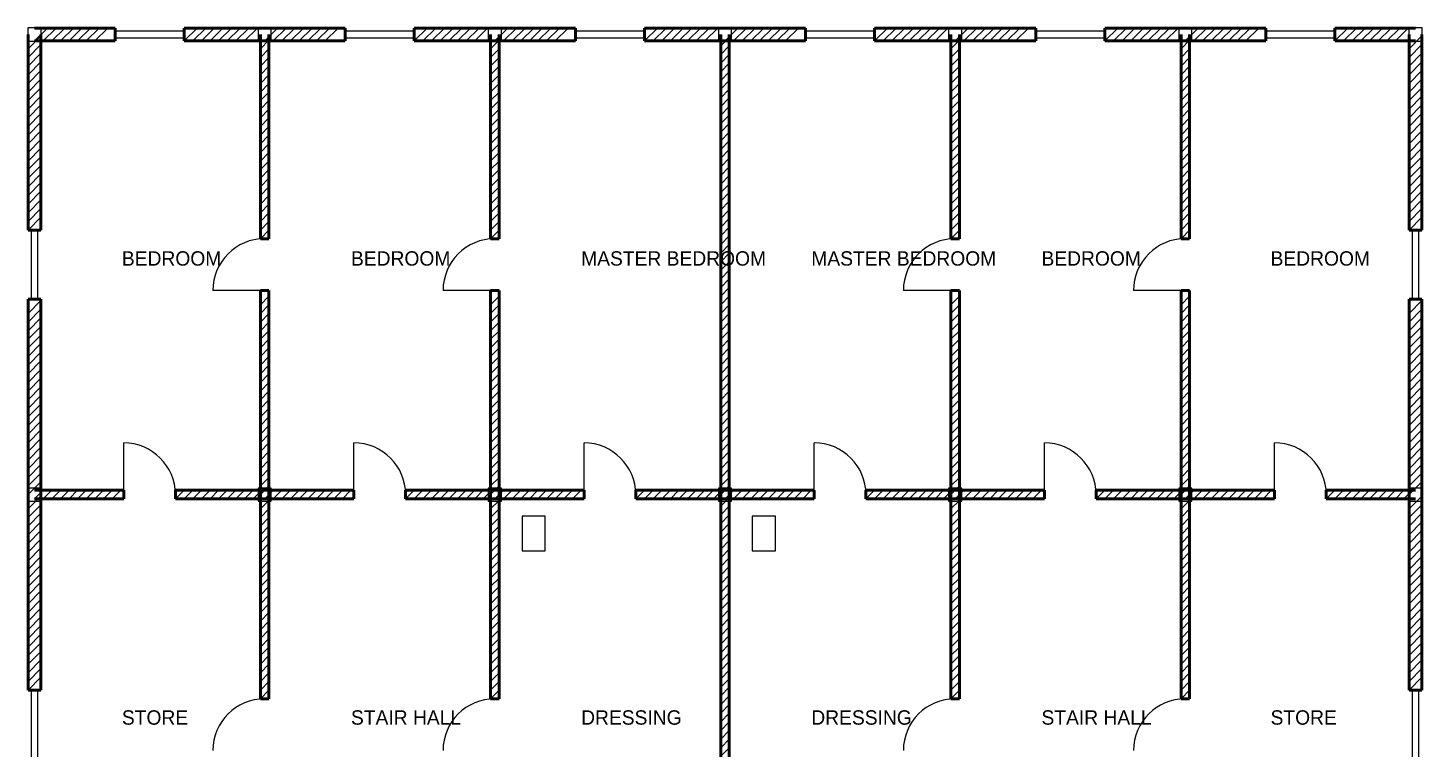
# Model space of a CAD drawing. Header units: millimetres. Extents: x -115 to 209599, y -4269 to 24115.
# Drawn here: x 35885 to 60115, y 11575 to 24115 of the extents above; entities that cross this region are included whole.
import ezdxf

# ---------------------------------------------------------------- set-up
doc = ezdxf.new("R2010")
doc.units = ezdxf.units.MM
for name, color, linetype in [('COLUMN', 5, 'CONTINUOUS'), ('DOOR', 3, 'CONTINUOUS'), ('SANITARY', 7, 'CONTINUOUS'), ('TEXT', 6, 'CONTINUOUS'), ('WALL', 4, 'CONTINUOUS'), ('WIND', 2, 'CONTINUOUS')]:
    doc.layers.add(name, color=color, linetype=linetype)

msp = doc.modelspace()

# ---------------------------------------------------------------- linework, layer by layer
at = {"layer": 'COLUMN'}
for points in [[(35885, 23885), (36115, 23885), (36115, 24115), (35885, 24115)], [(39885, 23885), (40115, 23885), (40115, 24115), (39885, 24115)], [(43885, 23885), (44115, 23885), (44115, 24115), (43885, 24115)], [(47885, 23885), (48115, 23885), (48115, 24115), (47885, 24115)], [(51885, 23885), (52115, 23885), (52115, 24115), (51885, 24115)], [(55885, 23885), (56115, 23885), (56115, 24115), (55885, 24115)], [(59885, 23885), (60115, 23885), (60115, 24115), (59885, 24115)], [(35885, 15885), (36115, 15885), (36115, 16115), (35885, 16115)], [(39885, 15885), (40115, 15885), (40115, 16115), (39885, 16115)], [(43885, 15885), (44115, 15885), (44115, 16115), (43885, 16115)], [(47885, 15885), (48115, 15885), (48115, 16115), (47885, 16115)], [(51885, 15885), (52115, 15885), (52115, 16115), (51885, 16115)], [(55885, 15885), (56115, 15885), (56115, 16115), (55885, 16115)], [(59885, 15885), (60115, 15885), (60115, 16115), (59885, 16115)]]:
    msp.add_lwpolyline(points, close=True, dxfattribs=at)
at = {"layer": 'DOOR'}
for p, q in [((40000, 19550), (39100, 19550)), ((44000, 19550), (43100, 19550)), ((52000, 19550), (51100, 19550)), ((56000, 19550), (55100, 19550)), ((37550, 16000), (37550, 16900)), ((41550, 16000), (41550, 16900)), ((45550, 16000), (45550, 16900)), ((49550, 16000), (49550, 16900)), ((53550, 16000), (53550, 16900)), ((57550, 16000), (57550, 16900))]:
    msp.add_line(p, q, dxfattribs=at)
for centre, start, end in [((40000, 19550), 90, 180), ((44000, 19550), 90, 180), ((52000, 19550), 90, 180), ((56000, 19550), 90, 180), ((37550, 16000), 0, 90), ((41550, 16000), 0, 90), ((45550, 16000), 0, 90), ((49550, 16000), 0, 90), ((53550, 16000), 0, 90), ((57550, 16000), 0, 90), ((40000, 11550), 90, 180), ((44000, 11550), 90, 180), ((52000, 11550), 90, 180), ((56000, 11550), 90, 180)]:
    msp.add_arc(centre, 900, start, end, dxfattribs=at)
at = {"layer": 'SANITARY'}
for points in [[(44475, 15025), (44875, 15025), (44875, 15625), (44475, 15625)], [(48475, 15025), (48875, 15025), (48875, 15625), (48475, 15625)]]:
    msp.add_lwpolyline(points, close=True, dxfattribs=at)
at = {"layer": 'WALL', "lineweight": 50}
for p, q in [((35887.5, 20600), (35887.5, 24000)), ((37400, 24112.5), (36000, 24112.5)), ((36112.5, 24000), (36112.5, 20600)), ((37400, 23887.5), (37400, 24112.5)), ((40000, 24112.5), (38600, 24112.5)), ((38600, 23887.5), (38600, 24112.5)), ((39925, 20450), (39925, 24000)), ((41400, 24112.5), (40000, 24112.5)), ((40075, 24000), (40075, 20450)), ((41400, 23887.5), (41400, 24112.5)), ((44000, 24112.5), (42600, 24112.5)), ((42600, 23887.5), (42600, 24112.5)), ((43925, 20450), (43925, 24000)), ((45400, 24112.5), (44000, 24112.5)), ((44075, 24000), (44075, 20450)), ((45400, 23887.5), (45400, 24112.5)), ((48000, 24112.5), (46600, 24112.5)), ((46600, 23887.5), (46600, 24112.5)), ((47925, 16000), (47925, 24000)), ((49400, 24112.5), (48000, 24112.5)), ((48075, 24000), (48075, 16000)), ((49400, 23887.5), (49400, 24112.5)), ((52000, 24112.5), (50600, 24112.5)), ((50600, 23887.5), (50600, 24112.5)), ((51925, 20450), (51925, 24000)), ((53400, 24112.5), (52000, 24112.5)), ((52075, 24000), (52075, 20450)), ((53400, 23887.5), (53400, 24112.5)), ((56000, 24112.5), (54600, 24112.5)), ((54600, 23887.5), (54600, 24112.5)), ((55925, 20450), (55925, 24000)), ((57400, 24112.5), (56000, 24112.5)), ((56075, 24000), (56075, 20450)), ((57400, 23887.5), (57400, 24112.5)), ((60000, 24112.5), (58600, 24112.5)), ((58600, 23887.5), (58600, 24112.5)), ((59887.5, 20600), (59887.5, 24000)), ((60112.5, 24000), (60112.5, 20600)), ((36000, 23887.5), (37400, 23887.5)), ((38600, 23887.5), (40000, 23887.5)), ((40000, 23887.5), (41400, 23887.5)), ((42600, 23887.5), (44000, 23887.5)), ((44000, 23887.5), (45400, 23887.5)), ((46600, 23887.5), (48000, 23887.5)), ((48000, 23887.5), (49400, 23887.5)), ((50600, 23887.5), (52000, 23887.5)), ((52000, 23887.5), (53400, 23887.5)), ((54600, 23887.5), (56000, 23887.5)), ((56000, 23887.5), (57400, 23887.5)), ((58600, 23887.5), (60000, 23887.5)), ((35887.5, 20600), (36112.5, 20600)), ((59887.5, 20600), (60112.5, 20600)), ((39925, 20450), (40075, 20450)), ((43925, 20450), (44075, 20450)), ((51925, 20450), (52075, 20450)), ((55925, 20450), (56075, 20450)), ((35887.5, 16000), (35887.5, 19400)), ((35887.5, 19400), (36112.5, 19400)), ((36112.5, 19400), (36112.5, 16000)), ((39925, 16000), (39925, 19550)), ((39925, 19550), (40075, 19550)), ((40075, 19550), (40075, 16000)), ((43925, 16000), (43925, 19550)), ((43925, 19550), (44075, 19550)), ((44075, 19550), (44075, 16000)), ((51925, 16000), (51925, 19550)), ((51925, 19550), (52075, 19550)), ((52075, 19550), (52075, 16000)), ((55925, 16000), (55925, 19550)), ((55925, 19550), (56075, 19550)), ((56075, 19550), (56075, 16000)), ((59887.5, 16000), (59887.5, 19400)), ((59887.5, 19400), (60112.5, 19400)), ((60112.5, 19400), (60112.5, 16000)), ((35887.5, 12600), (35887.5, 16000)), ((37550, 16075), (36000, 16075)), ((36112.5, 16000), (36112.5, 12600)), ((37550, 15925), (37550, 16075)), ((40000, 16075), (38450, 16075)), ((38450, 15925), (38450, 16075)), ((39925, 12450), (39925, 16000)), ((41550, 16075), (40000, 16075)), ((40075, 16000), (40075, 12450)), ((41550, 15925), (41550, 16075)), ((44000, 16075), (42450, 16075)), ((42450, 15925), (42450, 16075)), ((43925, 12450), (43925, 16000)), ((45550, 16075), (44000, 16075)), ((44075, 16000), (44075, 12450)), ((45550, 15925), (45550, 16075)), ((48000, 16075), (46450, 16075)), ((46450, 15925), (46450, 16075)), ((47925, 8000), (47925, 16000)), ((49550, 16075), (48000, 16075)), ((48075, 16000), (48075, 8000)), ((49550, 15925), (49550, 16075)), ((52000, 16075), (50450, 16075)), ((50450, 15925), (50450, 16075)), ((51925, 12450), (51925, 16000)), ((53550, 16075), (52000, 16075)), ((52075, 16000), (52075, 12450)), ((53550, 15925), (53550, 16075)), ((56000, 16075), (54450, 16075)), ((54450, 15925), (54450, 16075)), ((55925, 12450), (55925, 16000)), ((57550, 16075), (56000, 16075)), ((56075, 16000), (56075, 12450)), ((57550, 15925), (57550, 16075)), ((60000, 16075), (58450, 16075)), ((58450, 15925), (58450, 16075)), ((59887.5, 12600), (59887.5, 16000)), ((60112.5, 16000), (60112.5, 12600)), ((36000, 15925), (37550, 15925)), ((38450, 15925), (40000, 15925)), ((40000, 15925), (41550, 15925)), ((42450, 15925), (44000, 15925)), ((44000, 15925), (45550, 15925)), ((46450, 15925), (48000, 15925)), ((48000, 15925), (49550, 15925)), ((50450, 15925), (52000, 15925)), ((52000, 15925), (53550, 15925)), ((54450, 15925), (56000, 15925)), ((56000, 15925), (57550, 15925)), ((58450, 15925), (60000, 15925)), ((35887.5, 12600), (36112.5, 12600)), ((59887.5, 12600), (60112.5, 12600)), ((39925, 12450), (40075, 12450)), ((43925, 12450), (44075, 12450)), ((51925, 12450), (52075, 12450)), ((55925, 12450), (56075, 12450))]:
    msp.add_line(p, q, dxfattribs=at)
at = {"layer": 'WALL'}
for p, q in [((36000, 23887.5), (36225, 24112.5)), ((36150, 23887.5), (36375, 24112.5)), ((36300, 23887.5), (36525, 24112.5)), ((36450, 23887.5), (36675, 24112.5)), ((36600, 23887.5), (36825, 24112.5)), ((36750, 23887.5), (36975, 24112.5)), ((36900, 23887.5), (37125, 24112.5)), ((37050, 23887.5), (37275, 24112.5)), ((38600, 23887.5), (38825, 24112.5)), ((38750, 23887.5), (38975, 24112.5)), ((38900, 23887.5), (39125, 24112.5)), ((39050, 23887.5), (39275, 24112.5)), ((39200, 23887.5), (39425, 24112.5)), ((39350, 23887.5), (39575, 24112.5)), ((39500, 23887.5), (39725, 24112.5)), ((39650, 23887.5), (39875, 24112.5)), ((40000, 23887.5), (40225, 24112.5)), ((40150, 23887.5), (40375, 24112.5)), ((40300, 23887.5), (40525, 24112.5)), ((40450, 23887.5), (40675, 24112.5)), ((40600, 23887.5), (40825, 24112.5)), ((40750, 23887.5), (40975, 24112.5)), ((40900, 23887.5), (41125, 24112.5)), ((41050, 23887.5), (41275, 24112.5)), ((42600, 23887.5), (42825, 24112.5)), ((42750, 23887.5), (42975, 24112.5)), ((42900, 23887.5), (43125, 24112.5)), ((43050, 23887.5), (43275, 24112.5)), ((43200, 23887.5), (43425, 24112.5)), ((43350, 23887.5), (43575, 24112.5)), ((43500, 23887.5), (43725, 24112.5)), ((43650, 23887.5), (43875, 24112.5)), ((44000, 23887.5), (44225, 24112.5)), ((44150, 23887.5), (44375, 24112.5)), ((44300, 23887.5), (44525, 24112.5)), ((44450, 23887.5), (44675, 24112.5)), ((44600, 23887.5), (44825, 24112.5)), ((44750, 23887.5), (44975, 24112.5)), ((44900, 23887.5), (45125, 24112.5)), ((45050, 23887.5), (45275, 24112.5)), ((46600, 23887.5), (46825, 24112.5)), ((46750, 23887.5), (46975, 24112.5)), ((46900, 23887.5), (47125, 24112.5)), ((47050, 23887.5), (47275, 24112.5)), ((47200, 23887.5), (47425, 24112.5)), ((47350, 23887.5), (47575, 24112.5)), ((47500, 23887.5), (47725, 24112.5)), ((47650, 23887.5), (47875, 24112.5)), ((48000, 23887.5), (48225, 24112.5)), ((48150, 23887.5), (48375, 24112.5)), ((48300, 23887.5), (48525, 24112.5)), ((48450, 23887.5), (48675, 24112.5)), ((48600, 23887.5), (48825, 24112.5)), ((48750, 23887.5), (48975, 24112.5)), ((48900, 23887.5), (49125, 24112.5)), ((49050, 23887.5), (49275, 24112.5)), ((50600, 23887.5), (50825, 24112.5)), ((50750, 23887.5), (50975, 24112.5)), ((50900, 23887.5), (51125, 24112.5)), ((51050, 23887.5), (51275, 24112.5)), ((51200, 23887.5), (51425, 24112.5)), ((51350, 23887.5), (51575, 24112.5)), ((51500, 23887.5), (51725, 24112.5)), ((51650, 23887.5), (51875, 24112.5)), ((52000, 23887.5), (52225, 24112.5)), ((52150, 23887.5), (52375, 24112.5)), ((52300, 23887.5), (52525, 24112.5)), ((52450, 23887.5), (52675, 24112.5)), ((52600, 23887.5), (52825, 24112.5)), ((52750, 23887.5), (52975, 24112.5)), ((52900, 23887.5), (53125, 24112.5)), ((53050, 23887.5), (53275, 24112.5)), ((54600, 23887.5), (54825, 24112.5)), ((54750, 23887.5), (54975, 24112.5)), ((54900, 23887.5), (55125, 24112.5)), ((55050, 23887.5), (55275, 24112.5)), ((55200, 23887.5), (55425, 24112.5)), ((55350, 23887.5), (55575, 24112.5)), ((55500, 23887.5), (55725, 24112.5)), ((55650, 23887.5), (55875, 24112.5)), ((56000, 23887.5), (56225, 24112.5)), ((56150, 23887.5), (56375, 24112.5)), ((56300, 23887.5), (56525, 24112.5)), ((56450, 23887.5), (56675, 24112.5)), ((56600, 23887.5), (56825, 24112.5)), ((56750, 23887.5), (56975, 24112.5)), ((56900, 23887.5), (57125, 24112.5)), ((57050, 23887.5), (57275, 24112.5)), ((58600, 23887.5), (58825, 24112.5)), ((58750, 23887.5), (58975, 24112.5)), ((58900, 23887.5), (59125, 24112.5)), ((59050, 23887.5), (59275, 24112.5)), ((59200, 23887.5), (59425, 24112.5)), ((59350, 23887.5), (59575, 24112.5)), ((59500, 23887.5), (59725, 24112.5)), ((59650, 23887.5), (59875, 24112.5)), ((35887.5, 23750), (36112.5, 23975)), ((35887.5, 23600), (36112.5, 23825)), ((39925, 23750), (40075, 23900)), ((39925, 23600), (40075, 23750)), ((43925, 23750), (44075, 23900)), ((43925, 23600), (44075, 23750)), ((47925, 23800), (48075, 23950)), ((47925, 23650), (48075, 23800)), ((51925, 23750), (52075, 23900)), ((51925, 23600), (52075, 23750)), ((55925, 23750), (56075, 23900)), ((55925, 23600), (56075, 23750)), ((59887.5, 23750), (60112.5, 23975)), ((59887.5, 23600), (60112.5, 23825)), ((35887.5, 23450), (36112.5, 23675)), ((35887.5, 23300), (36112.5, 23525)), ((39925, 23450), (40075, 23600)), ((43925, 23450), (44075, 23600)), ((47925, 23500), (48075, 23650)), ((51925, 23450), (52075, 23600)), ((55925, 23450), (56075, 23600)), ((59887.5, 23450), (60112.5, 23675)), ((59887.5, 23300), (60112.5, 23525)), ((35887.5, 23150), (36112.5, 23375)), ((39925, 23300), (40075, 23450)), ((39925, 23150), (40075, 23300)), ((43925, 23300), (44075, 23450)), ((43925, 23150), (44075, 23300)), ((47925, 23350), (48075, 23500)), ((47925, 23200), (48075, 23350)), ((51925, 23300), (52075, 23450)), ((51925, 23150), (52075, 23300)), ((55925, 23300), (56075, 23450)), ((55925, 23150), (56075, 23300)), ((59887.5, 23150), (60112.5, 23375)), ((35887.5, 23000), (36112.5, 23225)), ((35887.5, 22850), (36112.5, 23075)), ((39925, 23000), (40075, 23150)), ((43925, 23000), (44075, 23150)), ((47925, 23050), (48075, 23200)), ((47925, 22900), (48075, 23050)), ((51925, 23000), (52075, 23150)), ((55925, 23000), (56075, 23150)), ((59887.5, 23000), (60112.5, 23225)), ((59887.5, 22850), (60112.5, 23075)), ((35887.5, 22700), (36112.5, 22925)), ((39925, 22850), (40075, 23000)), ((39925, 22700), (40075, 22850)), ((43925, 22850), (44075, 23000)), ((43925, 22700), (44075, 22850)), ((47925, 22750), (48075, 22900)), ((51925, 22850), (52075, 23000)), ((51925, 22700), (52075, 22850)), ((55925, 22850), (56075, 23000)), ((55925, 22700), (56075, 22850)), ((59887.5, 22700), (60112.5, 22925)), ((35887.5, 22550), (36112.5, 22775)), ((35887.5, 22400), (36112.5, 22625)), ((39925, 22550), (40075, 22700)), ((39925, 22400), (40075, 22550)), ((43925, 22550), (44075, 22700)), ((43925, 22400), (44075, 22550)), ((47925, 22600), (48075, 22750)), ((47925, 22450), (48075, 22600)), ((51925, 22550), (52075, 22700)), ((51925, 22400), (52075, 22550)), ((55925, 22550), (56075, 22700)), ((55925, 22400), (56075, 22550)), ((59887.5, 22550), (60112.5, 22775)), ((59887.5, 22400), (60112.5, 22625)), ((35887.5, 22250), (36112.5, 22475)), ((35887.5, 22100), (36112.5, 22325)), ((39925, 22250), (40075, 22400)), ((43925, 22250), (44075, 22400)), ((47925, 22300), (48075, 22450)), ((47925, 22150), (48075, 22300)), ((51925, 22250), (52075, 22400)), ((55925, 22250), (56075, 22400)), ((59887.5, 22250), (60112.5, 22475)), ((59887.5, 22100), (60112.5, 22325)), ((35887.5, 21950), (36112.5, 22175)), ((39925, 22100), (40075, 22250)), ((39925, 21950), (40075, 22100)), ((43925, 22100), (44075, 22250)), ((43925, 21950), (44075, 22100)), ((47925, 22000), (48075, 22150)), ((51925, 22100), (52075, 22250)), ((51925, 21950), (52075, 22100)), ((55925, 22100), (56075, 22250)), ((55925, 21950), (56075, 22100)), ((59887.5, 21950), (60112.5, 22175)), ((35887.5, 21800), (36112.5, 22025)), ((35887.5, 21650), (36112.5, 21875)), ((39925, 21800), (40075, 21950)), ((43925, 21800), (44075, 21950)), ((47925, 21850), (48075, 22000)), ((47925, 21700), (48075, 21850)), ((51925, 21800), (52075, 21950)), ((55925, 21800), (56075, 21950)), ((59887.5, 21800), (60112.5, 22025)), ((59887.5, 21650), (60112.5, 21875)), ((35887.5, 21500), (36112.5, 21725)), ((35887.5, 21350), (36112.5, 21575)), ((39925, 21650), (40075, 21800)), ((39925, 21500), (40075, 21650)), ((43925, 21650), (44075, 21800)), ((43925, 21500), (44075, 21650)), ((47925, 21550), (48075, 21700)), ((51925, 21650), (52075, 21800)), ((51925, 21500), (52075, 21650)), ((55925, 21650), (56075, 21800)), ((55925, 21500), (56075, 21650)), ((59887.5, 21500), (60112.5, 21725)), ((59887.5, 21350), (60112.5, 21575)), ((35887.5, 21200), (36112.5, 21425)), ((39925, 21350), (40075, 21500)), ((39925, 21200), (40075, 21350)), ((43925, 21350), (44075, 21500)), ((43925, 21200), (44075, 21350)), ((47925, 21400), (48075, 21550)), ((47925, 21250), (48075, 21400)), ((51925, 21350), (52075, 21500)), ((51925, 21200), (52075, 21350)), ((55925, 21350), (56075, 21500)), ((55925, 21200), (56075, 21350)), ((59887.5, 21200), (60112.5, 21425)), ((35887.5, 21050), (36112.5, 21275)), ((35887.5, 20900), (36112.5, 21125)), ((39925, 21050), (40075, 21200)), ((43925, 21050), (44075, 21200)), ((47925, 21100), (48075, 21250)), ((47925, 20950), (48075, 21100)), ((51925, 21050), (52075, 21200)), ((55925, 21050), (56075, 21200)), ((59887.5, 21050), (60112.5, 21275)), ((59887.5, 20900), (60112.5, 21125)), ((35887.5, 20750), (36112.5, 20975)), ((39925, 20900), (40075, 21050)), ((39925, 20750), (40075, 20900)), ((43925, 20900), (44075, 21050)), ((43925, 20750), (44075, 20900)), ((47925, 20800), (48075, 20950)), ((51925, 20900), (52075, 21050)), ((51925, 20750), (52075, 20900)), ((55925, 20900), (56075, 21050)), ((55925, 20750), (56075, 20900)), ((59887.5, 20750), (60112.5, 20975)), ((35887.5, 20600), (36112.5, 20825)), ((39925, 20600), (40075, 20750)), ((39925, 20450), (40075, 20600)), ((43925, 20600), (44075, 20750)), ((43925, 20450), (44075, 20600)), ((47925, 20650), (48075, 20800)), ((47925, 20500), (48075, 20650)), ((51925, 20600), (52075, 20750)), ((51925, 20450), (52075, 20600)), ((55925, 20600), (56075, 20750)), ((55925, 20450), (56075, 20600)), ((59887.5, 20600), (60112.5, 20825)), ((47925, 20350), (48075, 20500)), ((47925, 20200), (48075, 20350)), ((47925, 20050), (48075, 20200)), ((47925, 19900), (48075, 20050)), ((47925, 19750), (48075, 19900)), ((47925, 19600), (48075, 19750)), ((39925, 19300), (40075, 19450)), ((43925, 19300), (44075, 19450)), ((47925, 19450), (48075, 19600)), ((47925, 19300), (48075, 19450)), ((51925, 19300), (52075, 19450)), ((55925, 19300), (56075, 19450)), ((35887.5, 19150), (36112.5, 19375)), ((35887.5, 19000), (36112.5, 19225)), ((39925, 19150), (40075, 19300)), ((39925, 19000), (40075, 19150)), ((43925, 19150), (44075, 19300)), ((43925, 19000), (44075, 19150)), ((47925, 19150), (48075, 19300)), ((47925, 19000), (48075, 19150)), ((51925, 19150), (52075, 19300)), ((51925, 19000), (52075, 19150)), ((55925, 19150), (56075, 19300)), ((55925, 19000), (56075, 19150)), ((59887.5, 19150), (60112.5, 19375)), ((59887.5, 19000), (60112.5, 19225)), ((35887.5, 18850), (36112.5, 19075)), ((35887.5, 18700), (36112.5, 18925)), ((39925, 18850), (40075, 19000)), ((43925, 18850), (44075, 19000)), ((47925, 18850), (48075, 19000)), ((51925, 18850), (52075, 19000)), ((55925, 18850), (56075, 19000)), ((59887.5, 18850), (60112.5, 19075)), ((59887.5, 18700), (60112.5, 18925)), ((35887.5, 18550), (36112.5, 18775)), ((39925, 18700), (40075, 18850)), ((39925, 18550), (40075, 18700)), ((43925, 18700), (44075, 18850)), ((43925, 18550), (44075, 18700)), ((47925, 18700), (48075, 18850)), ((47925, 18550), (48075, 18700)), ((51925, 18700), (52075, 18850)), ((51925, 18550), (52075, 18700)), ((55925, 18700), (56075, 18850)), ((55925, 18550), (56075, 18700)), ((59887.5, 18550), (60112.5, 18775)), ((35887.5, 18400), (36112.5, 18625)), ((35887.5, 18250), (36112.5, 18475)), ((39925, 18400), (40075, 18550)), ((43925, 18400), (44075, 18550)), ((47925, 18400), (48075, 18550)), ((51925, 18400), (52075, 18550)), ((55925, 18400), (56075, 18550)), ((59887.5, 18400), (60112.5, 18625)), ((59887.5, 18250), (60112.5, 18475)), ((35887.5, 18100), (36112.5, 18325)), ((35887.5, 17950), (36112.5, 18175)), ((39925, 18250), (40075, 18400)), ((39925, 18100), (40075, 18250)), ((43925, 18250), (44075, 18400)), ((43925, 18100), (44075, 18250)), ((47925, 18250), (48075, 18400)), ((47925, 18100), (48075, 18250)), ((51925, 18250), (52075, 18400)), ((51925, 18100), (52075, 18250)), ((55925, 18250), (56075, 18400)), ((55925, 18100), (56075, 18250)), ((59887.5, 18100), (60112.5, 18325)), ((59887.5, 17950), (60112.5, 18175)), ((35887.5, 17800), (36112.5, 18025)), ((39925, 17950), (40075, 18100)), ((39925, 17800), (40075, 17950)), ((43925, 17950), (44075, 18100)), ((43925, 17800), (44075, 17950)), ((47925, 17950), (48075, 18100)), ((47925, 17800), (48075, 17950)), ((51925, 17950), (52075, 18100)), ((51925, 17800), (52075, 17950)), ((55925, 17950), (56075, 18100)), ((55925, 17800), (56075, 17950)), ((59887.5, 17800), (60112.5, 18025)), ((35887.5, 17650), (36112.5, 17875)), ((35887.5, 17500), (36112.5, 17725)), ((39925, 17650), (40075, 17800)), ((43925, 17650), (44075, 17800)), ((47925, 17650), (48075, 17800)), ((51925, 17650), (52075, 17800)), ((55925, 17650), (56075, 17800)), ((59887.5, 17650), (60112.5, 17875)), ((59887.5, 17500), (60112.5, 17725)), ((35887.5, 17350), (36112.5, 17575)), ((39925, 17500), (40075, 17650)), ((39925, 17350), (40075, 17500)), ((43925, 17500), (44075, 17650)), ((43925, 17350), (44075, 17500)), ((47925, 17500), (48075, 17650)), ((47925, 17350), (48075, 17500)), ((51925, 17500), (52075, 17650)), ((51925, 17350), (52075, 17500)), ((55925, 17500), (56075, 17650)), ((55925, 17350), (56075, 17500)), ((59887.5, 17350), (60112.5, 17575)), ((35887.5, 17200), (36112.5, 17425)), ((35887.5, 17050), (36112.5, 17275)), ((39925, 17200), (40075, 17350)), ((43925, 17200), (44075, 17350)), ((47925, 17200), (48075, 17350)), ((51925, 17200), (52075, 17350)), ((55925, 17200), (56075, 17350)), ((59887.5, 17200), (60112.5, 17425)), ((59887.5, 17050), (60112.5, 17275)), ((35887.5, 16900), (36112.5, 17125)), ((35887.5, 16750), (36112.5, 16975)), ((39925, 17050), (40075, 17200)), ((39925, 16900), (40075, 17050)), ((43925, 17050), (44075, 17200)), ((43925, 16900), (44075, 17050)), ((47925, 17050), (48075, 17200)), ((47925, 16900), (48075, 17050)), ((51925, 17050), (52075, 17200)), ((51925, 16900), (52075, 17050)), ((55925, 17050), (56075, 17200)), ((55925, 16900), (56075, 17050)), ((59887.5, 16900), (60112.5, 17125)), ((59887.5, 16750), (60112.5, 16975)), ((35887.5, 16600), (36112.5, 16825)), ((39925, 16750), (40075, 16900)), ((39925, 16600), (40075, 16750)), ((43925, 16750), (44075, 16900)), ((43925, 16600), (44075, 16750)), ((47925, 16750), (48075, 16900)), ((47925, 16600), (48075, 16750)), ((51925, 16750), (52075, 16900)), ((51925, 16600), (52075, 16750)), ((55925, 16750), (56075, 16900)), ((55925, 16600), (56075, 16750)), ((59887.5, 16600), (60112.5, 16825)), ((35887.5, 16450), (36112.5, 16675)), ((35887.5, 16300), (36112.5, 16525)), ((39925, 16450), (40075, 16600)), ((43925, 16450), (44075, 16600)), ((47925, 16450), (48075, 16600)), ((51925, 16450), (52075, 16600)), ((55925, 16450), (56075, 16600)), ((59887.5, 16450), (60112.5, 16675)), ((59887.5, 16300), (60112.5, 16525)), ((35887.5, 16150), (36112.5, 16375)), ((39925, 16300), (40075, 16450)), ((39925, 16150), (40075, 16300)), ((43925, 16300), (44075, 16450)), ((43925, 16150), (44075, 16300)), ((47925, 16300), (48075, 16450)), ((47925, 16150), (48075, 16300)), ((51925, 16300), (52075, 16450)), ((51925, 16150), (52075, 16300)), ((55925, 16300), (56075, 16450)), ((55925, 16150), (56075, 16300)), ((59887.5, 16150), (60112.5, 16375)), ((35887.5, 16000), (36112.5, 16225)), ((36000, 15925), (36150, 16075)), ((36150, 15925), (36300, 16075)), ((36300, 15925), (36450, 16075)), ((36450, 15925), (36600, 16075)), ((36600, 15925), (36750, 16075)), ((36750, 15925), (36900, 16075)), ((36900, 15925), (37050, 16075)), ((37050, 15925), (37200, 16075)), ((37200, 15925), (37350, 16075)), ((37350, 15925), (37500, 16075)), ((38450, 15925), (38600, 16075)), ((38600, 15925), (38750, 16075)), ((38750, 15925), (38900, 16075)), ((38900, 15925), (39050, 16075)), ((39050, 15925), (39200, 16075)), ((39200, 15925), (39350, 16075)), ((39350, 15925), (39500, 16075)), ((39500, 15925), (39650, 16075)), ((39650, 15925), (39800, 16075)), ((39800, 15925), (39950, 16075)), ((39925, 16000), (40075, 16150)), ((40000, 15925), (40150, 16075)), ((40150, 15925), (40300, 16075)), ((40300, 15925), (40450, 16075)), ((40450, 15925), (40600, 16075)), ((40600, 15925), (40750, 16075)), ((40750, 15925), (40900, 16075)), ((40900, 15925), (41050, 16075)), ((41050, 15925), (41200, 16075)), ((41200, 15925), (41350, 16075)), ((41350, 15925), (41500, 16075)), ((42450, 15925), (42600, 16075)), ((42600, 15925), (42750, 16075)), ((42750, 15925), (42900, 16075)), ((42900, 15925), (43050, 16075)), ((43050, 15925), (43200, 16075)), ((43200, 15925), (43350, 16075)), ((43350, 15925), (43500, 16075)), ((43500, 15925), (43650, 16075)), ((43650, 15925), (43800, 16075)), ((43800, 15925), (43950, 16075)), ((43925, 16000), (44075, 16150)), ((44000, 15925), (44150, 16075)), ((44150, 15925), (44300, 16075)), ((44300, 15925), (44450, 16075)), ((44450, 15925), (44600, 16075)), ((44600, 15925), (44750, 16075)), ((44750, 15925), (44900, 16075)), ((44900, 15925), (45050, 16075)), ((45050, 15925), (45200, 16075)), ((45200, 15925), (45350, 16075)), ((45350, 15925), (45500, 16075)), ((46450, 15925), (46600, 16075)), ((46600, 15925), (46750, 16075)), ((46750, 15925), (46900, 16075)), ((46900, 15925), (47050, 16075)), ((47050, 15925), (47200, 16075)), ((47200, 15925), (47350, 16075)), ((47350, 15925), (47500, 16075)), ((47500, 15925), (47650, 16075)), ((47650, 15925), (47800, 16075)), ((47800, 15925), (47950, 16075)), ((47925, 16000), (48075, 16150)), ((48000, 15925), (48150, 16075)), ((48150, 15925), (48300, 16075)), ((48300, 15925), (48450, 16075)), ((48450, 15925), (48600, 16075)), ((48600, 15925), (48750, 16075)), ((48750, 15925), (48900, 16075)), ((48900, 15925), (49050, 16075)), ((49050, 15925), (49200, 16075)), ((49200, 15925), (49350, 16075)), ((49350, 15925), (49500, 16075)), ((50450, 15925), (50600, 16075)), ((50600, 15925), (50750, 16075)), ((50750, 15925), (50900, 16075)), ((50900, 15925), (51050, 16075)), ((51050, 15925), (51200, 16075)), ((51200, 15925), (51350, 16075)), ((51350, 15925), (51500, 16075)), ((51500, 15925), (51650, 16075)), ((51650, 15925), (51800, 16075)), ((51800, 15925), (51950, 16075)), ((51925, 16000), (52075, 16150)), ((52000, 15925), (52150, 16075)), ((52150, 15925), (52300, 16075)), ((52300, 15925), (52450, 16075)), ((52450, 15925), (52600, 16075)), ((52600, 15925), (52750, 16075)), ((52750, 15925), (52900, 16075)), ((52900, 15925), (53050, 16075)), ((53050, 15925), (53200, 16075)), ((53200, 15925), (53350, 16075)), ((53350, 15925), (53500, 16075)), ((54450, 15925), (54600, 16075)), ((54600, 15925), (54750, 16075)), ((54750, 15925), (54900, 16075)), ((54900, 15925), (55050, 16075)), ((55050, 15925), (55200, 16075)), ((55200, 15925), (55350, 16075)), ((55350, 15925), (55500, 16075)), ((55500, 15925), (55650, 16075)), ((55650, 15925), (55800, 16075)), ((55800, 15925), (55950, 16075)), ((55925, 16000), (56075, 16150)), ((56000, 15925), (56150, 16075)), ((56150, 15925), (56300, 16075)), ((56300, 15925), (56450, 16075)), ((56450, 15925), (56600, 16075)), ((56600, 15925), (56750, 16075)), ((56750, 15925), (56900, 16075)), ((56900, 15925), (57050, 16075)), ((57050, 15925), (57200, 16075)), ((57200, 15925), (57350, 16075)), ((57350, 15925), (57500, 16075)), ((58450, 15925), (58600, 16075)), ((58600, 15925), (58750, 16075)), ((58750, 15925), (58900, 16075)), ((58900, 15925), (59050, 16075)), ((59050, 15925), (59200, 16075)), ((59200, 15925), (59350, 16075)), ((59350, 15925), (59500, 16075)), ((59500, 15925), (59650, 16075)), ((59650, 15925), (59800, 16075)), ((59800, 15925), (59950, 16075)), ((59887.5, 16000), (60112.5, 16225)), ((35887.5, 15750), (36112.5, 15975)), ((35887.5, 15600), (36112.5, 15825)), ((39925, 15750), (40075, 15900)), ((39925, 15600), (40075, 15750)), ((43925, 15750), (44075, 15900)), ((43925, 15600), (44075, 15750)), ((47925, 15800), (48075, 15950)), ((47925, 15650), (48075, 15800)), ((51925, 15750), (52075, 15900)), ((51925, 15600), (52075, 15750)), ((55925, 15750), (56075, 15900)), ((55925, 15600), (56075, 15750)), ((59887.5, 15750), (60112.5, 15975)), ((59887.5, 15600), (60112.5, 15825)), ((35887.5, 15450), (36112.5, 15675)), ((35887.5, 15300), (36112.5, 15525)), ((39925, 15450), (40075, 15600)), ((43925, 15450), (44075, 15600)), ((47925, 15500), (48075, 15650)), ((51925, 15450), (52075, 15600)), ((55925, 15450), (56075, 15600)), ((59887.5, 15450), (60112.5, 15675)), ((59887.5, 15300), (60112.5, 15525)), ((35887.5, 15150), (36112.5, 15375)), ((39925, 15300), (40075, 15450)), ((39925, 15150), (40075, 15300)), ((43925, 15300), (44075, 15450)), ((43925, 15150), (44075, 15300)), ((47925, 15350), (48075, 15500)), ((47925, 15200), (48075, 15350)), ((51925, 15300), (52075, 15450)), ((51925, 15150), (52075, 15300)), ((55925, 15300), (56075, 15450)), ((55925, 15150), (56075, 15300)), ((59887.5, 15150), (60112.5, 15375)), ((35887.5, 15000), (36112.5, 15225)), ((35887.5, 14850), (36112.5, 15075)), ((39925, 15000), (40075, 15150)), ((43925, 15000), (44075, 15150)), ((47925, 15050), (48075, 15200)), ((47925, 14900), (48075, 15050)), ((51925, 15000), (52075, 15150)), ((55925, 15000), (56075, 15150)), ((59887.5, 15000), (60112.5, 15225)), ((59887.5, 14850), (60112.5, 15075)), ((35887.5, 14700), (36112.5, 14925)), ((39925, 14850), (40075, 15000)), ((39925, 14700), (40075, 14850)), ((43925, 14850), (44075, 15000)), ((43925, 14700), (44075, 14850)), ((47925, 14750), (48075, 14900)), ((51925, 14850), (52075, 15000)), ((51925, 14700), (52075, 14850)), ((55925, 14850), (56075, 15000)), ((55925, 14700), (56075, 14850)), ((59887.5, 14700), (60112.5, 14925)), ((35887.5, 14550), (36112.5, 14775)), ((35887.5, 14400), (36112.5, 14625)), ((39925, 14550), (40075, 14700)), ((39925, 14400), (40075, 14550)), ((43925, 14550), (44075, 14700)), ((43925, 14400), (44075, 14550)), ((47925, 14600), (48075, 14750)), ((47925, 14450), (48075, 14600)), ((51925, 14550), (52075, 14700)), ((51925, 14400), (52075, 14550)), ((55925, 14550), (56075, 14700)), ((55925, 14400), (56075, 14550)), ((59887.5, 14550), (60112.5, 14775)), ((59887.5, 14400), (60112.5, 14625)), ((35887.5, 14250), (36112.5, 14475)), ((35887.5, 14100), (36112.5, 14325)), ((39925, 14250), (40075, 14400)), ((43925, 14250), (44075, 14400)), ((47925, 14300), (48075, 14450)), ((47925, 14150), (48075, 14300)), ((51925, 14250), (52075, 14400)), ((55925, 14250), (56075, 14400)), ((59887.5, 14250), (60112.5, 14475)), ((59887.5, 14100), (60112.5, 14325)), ((35887.5, 13950), (36112.5, 14175)), ((39925, 14100), (40075, 14250)), ((39925, 13950), (40075, 14100)), ((43925, 14100), (44075, 14250)), ((43925, 13950), (44075, 14100)), ((47925, 14000), (48075, 14150)), ((51925, 14100), (52075, 14250)), ((51925, 13950), (52075, 14100)), ((55925, 14100), (56075, 14250)), ((55925, 13950), (56075, 14100)), ((59887.5, 13950), (60112.5, 14175)), ((35887.5, 13800), (36112.5, 14025)), ((35887.5, 13650), (36112.5, 13875)), ((39925, 13800), (40075, 13950)), ((43925, 13800), (44075, 13950)), ((47925, 13850), (48075, 14000)), ((47925, 13700), (48075, 13850)), ((51925, 13800), (52075, 13950)), ((55925, 13800), (56075, 13950)), ((59887.5, 13800), (60112.5, 14025)), ((59887.5, 13650), (60112.5, 13875)), ((35887.5, 13500), (36112.5, 13725)), ((35887.5, 13350), (36112.5, 13575)), ((39925, 13650), (40075, 13800)), ((39925, 13500), (40075, 13650)), ((43925, 13650), (44075, 13800)), ((43925, 13500), (44075, 13650)), ((47925, 13550), (48075, 13700)), ((51925, 13650), (52075, 13800)), ((51925, 13500), (52075, 13650)), ((55925, 13650), (56075, 13800)), ((55925, 13500), (56075, 13650)), ((59887.5, 13500), (60112.5, 13725)), ((59887.5, 13350), (60112.5, 13575)), ((35887.5, 13200), (36112.5, 13425)), ((39925, 13350), (40075, 13500)), ((39925, 13200), (40075, 13350)), ((43925, 13350), (44075, 13500)), ((43925, 13200), (44075, 13350)), ((47925, 13400), (48075, 13550)), ((47925, 13250), (48075, 13400)), ((51925, 13350), (52075, 13500)), ((51925, 13200), (52075, 13350)), ((55925, 13350), (56075, 13500)), ((55925, 13200), (56075, 13350)), ((59887.5, 13200), (60112.5, 13425)), ((35887.5, 13050), (36112.5, 13275)), ((35887.5, 12900), (36112.5, 13125)), ((39925, 13050), (40075, 13200)), ((43925, 13050), (44075, 13200)), ((47925, 13100), (48075, 13250)), ((47925, 12950), (48075, 13100)), ((51925, 13050), (52075, 13200)), ((55925, 13050), (56075, 13200)), ((59887.5, 13050), (60112.5, 13275)), ((59887.5, 12900), (60112.5, 13125)), ((35887.5, 12750), (36112.5, 12975)), ((39925, 12900), (40075, 13050)), ((39925, 12750), (40075, 12900)), ((43925, 12900), (44075, 13050)), ((43925, 12750), (44075, 12900)), ((47925, 12800), (48075, 12950)), ((51925, 12900), (52075, 13050)), ((51925, 12750), (52075, 12900)), ((55925, 12900), (56075, 13050)), ((55925, 12750), (56075, 12900)), ((59887.5, 12750), (60112.5, 12975)), ((35887.5, 12600), (36112.5, 12825)), ((39925, 12600), (40075, 12750)), ((39925, 12450), (40075, 12600)), ((43925, 12600), (44075, 12750)), ((43925, 12450), (44075, 12600)), ((47925, 12650), (48075, 12800)), ((47925, 12500), (48075, 12650)), ((51925, 12600), (52075, 12750)), ((51925, 12450), (52075, 12600)), ((55925, 12600), (56075, 12750)), ((55925, 12450), (56075, 12600)), ((59887.5, 12600), (60112.5, 12825)), ((47925, 12350), (48075, 12500)), ((47925, 12200), (48075, 12350)), ((47925, 12050), (48075, 12200)), ((47925, 11900), (48075, 12050)), ((47925, 11750), (48075, 11900)), ((47925, 11600), (48075, 11750)), ((47925, 11450), (48075, 11600))]:
    msp.add_line(p, q, dxfattribs=at)
at = {"layer": 'WIND'}
for points in [[(37400, 23940), (38600, 23940), (38600, 24060), (37400, 24060)], [(41400, 23940), (42600, 23940), (42600, 24060), (41400, 24060)], [(45400, 23940), (46600, 23940), (46600, 24060), (45400, 24060)], [(49400, 23940), (50600, 23940), (50600, 24060), (49400, 24060)], [(53400, 23940), (54600, 23940), (54600, 24060), (53400, 24060)], [(57400, 23940), (58600, 23940), (58600, 24060), (57400, 24060)], [(35940, 19400), (36060, 19400), (36060, 20600), (35940, 20600)], [(59940, 19400), (60060, 19400), (60060, 20600), (59940, 20600)], [(35940, 11400), (36060, 11400), (36060, 12600), (35940, 12600)], [(59940, 11400), (60060, 11400), (60060, 12600), (59940, 12600)]]:
    msp.add_lwpolyline(points, close=True, dxfattribs=at)

# ---------------------------------------------------------------- texts
at = {"layer": 'TEXT'}
for s, p in [('BEDROOM', (37518.8, 19981.2)), ('BEDROOM', (41500, 19981.2)), ('MASTER BEDROOM', (45500, 19981.2)), ('MASTER BEDROOM', (49500, 19981.2)), ('BEDROOM', (53500, 19981.2)), ('BEDROOM', (57481.2, 19981.2)), ('STORE', (37518.8, 12000)), ('STAIR HALL', (41500, 12000)), ('DRESSING', (45500, 12000)), ('DRESSING', (49500, 12000)), ('STAIR HALL', (53500, 12000)), ('STORE', (57481.2, 12000))]:
    msp.add_text(s, height=250, dxfattribs=at).set_placement(p)

doc.saveas('drawing.dxf')
